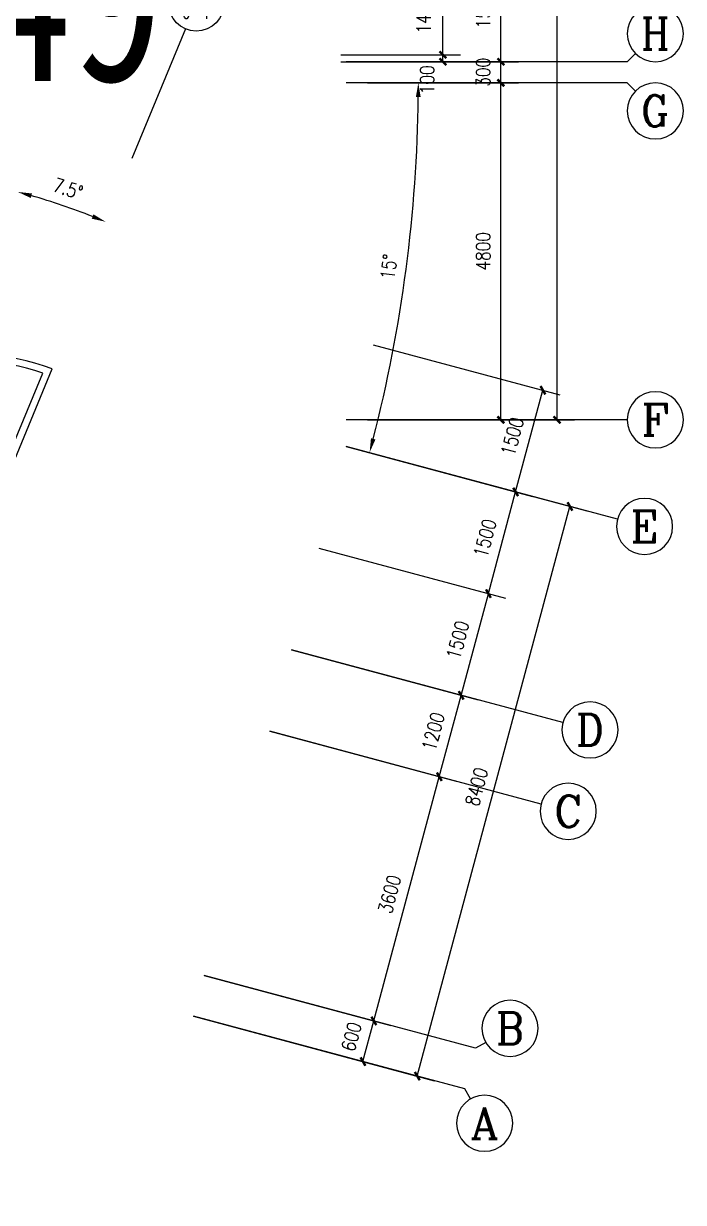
# Model space of a CAD drawing. Header units: millimetres. Extents: x 945 to 50353, y 469 to 41134.
# Drawn here: x 40959 to 50353, y 4144 to 20934 of the extents above; entities that cross this region are included whole.
import ezdxf
from ezdxf.enums import TextEntityAlignment as Align

# ---------------------------------------------------------------- set-up
doc = ezdxf.new("R2010")
doc.units = ezdxf.units.MM
for name, color, linetype in [('AXIS', 3, 'Continuous'), ('AXIS_TEXT', 7, 'Continuous'), ('BALCONY', 6, 'Continuous'), ('PUB_TEXT', 7, 'Continuous'), ('PUB_WINDW', 7, 'Continuous')]:
    doc.layers.add(name, color=color, linetype=linetype)
doc.styles.add('-宋体', font='SimSun.ttf', dxfattribs={"width": 0.8})
doc.styles.add('COMPLEX', font='COMPLEX')
doc.styles.add('DIM_FONT', font='SIMPLEX', dxfattribs={"width": 0.8})
doc.dimstyles.new('AXIS', dxfattribs={"dimtxt": 300, "dimasz": 1, "dimexe": 250, "dimexo": 300, "dimgap": 0.09, "dimtad": 1, "dimdec": 0, "dimzin": 0, "dimdsep": 46, "dimtxsty": 'DIM_FONT', "dimblk": '_DIMX', "dimcen": 0.09, "dimse1": 1, "dimse2": 1, "dimclrt": 7, "dimadec": 0, "dimazin": 0, "dimtfac": 1, "dimtdec": 0, "dimtix": 1, "dimtmove": 2, "dimatfit": 3, "dimldrblk": '_DIMX', "dimfxl": 1, "dimtolj": 1, "dimtzin": 0, "dimarcsym": 0})
doc.dimstyles.new('DIM0', dxfattribs={"dimtxt": 200, "dimasz": 0.7, "dimexe": 250, "dimexo": 300, "dimgap": 150, "dimtad": 1, "dimdec": 0, "dimzin": 0, "dimdsep": 46, "dimtxsty": 'DIM_FONT', "dimblk": '_DIMX', "dimblk1": '_DIMX', "dimblk2": '_DIMX', "dimsah": 1, "dimcen": 2.5, "dimclrt": 7, "dimadec": 0, "dimazin": 0, "dimtfac": 1, "dimtdec": 0, "dimtix": 1, "dimtmove": 2, "dimatfit": 3, "dimldrblk": '_DIMX', "dimfxl": 1, "dimtolj": 1, "dimtzin": 0, "dimarcsym": 0})

# ---------------------------------------------------------------- blocks, each defined once
blk = doc.blocks.new('*D35')
at = {"color": 0, "linetype": 'ByBlock', "transparency": 16777216}
blk.add_arc((48041, -43325), 20340, 345.5634, 359.4366, dxfattribs=at)
for points in [[(68347, -43525), (68414, -43525), (68381, -43325)], [(67771, -48404), (67707, -48387), (67688, -48589)]]:
    blk.add_solid(points, dxfattribs=at)
at = {"layer": 'DEFPOINTS', "color": 0, "linetype": 'ByBlock', "transparency": 16777216}
for p in [(29678, -43325), (68506, -43325), (50489, -43981), (68072, -46857), (67379, -48507)]:
    blk.add_point(p, dxfattribs=at)
at = {"color": 7, "linetype": 'ByBlock', "transparency": 16777216, "insert": (67960, -45947), "char_height": 200, "attachment_point": 5, "rotation": 82.5, "style": 'DIM_FONT'}
blk.add_mtext('\\A1;15°', dxfattribs=at)
blk = doc.blocks.new('_DIMX')
at = {"const_width": 50}
blk.add_lwpolyline([(-70, -70), (70, 70)], dxfattribs=at)
blk = doc.blocks.new('*D34')
at = {"color": 0, "linetype": 'ByBlock', "transparency": 16777216}
blk.add_arc((48041, -43325), 13500, 345.8488, 359.1512, dxfattribs=at)
for points in [[(61506, -43525), (61573, -43525), (61541, -43325)], [(61164, -46634), (61099, -46617), (61081, -46819)]]:
    blk.add_solid(points, dxfattribs=at)
at = {"layer": 'DEFPOINTS', "color": 0, "linetype": 'ByBlock', "transparency": 16777216}
for p in [(29678, -43325), (68506, -43325), (50489, -43981), (61336, -45669), (67379, -48507)]:
    blk.add_point(p, dxfattribs=at)
at = {"color": 7, "linetype": 'ByBlock', "transparency": 16777216, "insert": (61178, -45054), "char_height": 200, "attachment_point": 5, "rotation": 82.5, "style": 'DIM_FONT'}
blk.add_mtext('\\A1;15°', dxfattribs=at)
blk = doc.blocks.new('*D33')
at = {"color": 0, "linetype": 'ByBlock', "transparency": 16777216}
blk.add_arc((46863, -43325), 20340, 180.5634, 194.4366, dxfattribs=at)
for points in [[(26490, -43525), (26557, -43525), (26522, -43325)], [(27197, -48387), (27132, -48404), (27215, -48589)]]:
    blk.add_solid(points, dxfattribs=at)
at = {"layer": 'DEFPOINTS', "color": 0, "linetype": 'ByBlock', "transparency": 16777216}
for p in [(26398, -43325), (65226, -43325), (44415, -43981), (26600, -45098), (27525, -48507)]:
    blk.add_point(p, dxfattribs=at)
at = {"color": 7, "linetype": 'ByBlock', "transparency": 16777216, "insert": (26449, -46013), "char_height": 200, "attachment_point": 5, "rotation": 97.5, "style": 'DIM_FONT'}
blk.add_mtext('\\A1;15°', dxfattribs=at)
blk = doc.blocks.new('*D179')
at = {"color": 0, "linetype": 'ByBlock', "transparency": 16777216}
blk.add_arc((60067, -54629), 10094, 68.634, 73.8647, dxfattribs=at)
for points in [[(62863, -44965), (62881, -44901), (62679, -44879)], [(63756, -45198), (63731, -45260), (63929, -45304)]]:
    blk.add_solid(points, dxfattribs=at)
at = {"layer": 'DEFPOINTS', "color": 0, "linetype": 'ByBlock', "transparency": 16777216}
for p in [(62906, -44031), (64302, -44405), (63519, -45144), (58212, -59107), (58823, -59271)]:
    blk.add_point(p, dxfattribs=at)
at = {"color": 7, "linetype": 'ByBlock', "transparency": 16777216, "insert": (63392, -44834), "char_height": 200, "attachment_point": 5, "rotation": 341.2494, "style": 'DIM_FONT'}
blk.add_mtext('\\A1;7.5°', dxfattribs=at)
blk = doc.blocks.new('*D162')
at = {"color": 0, "linetype": 'ByBlock', "transparency": 16777216}
for p, q in [((67740, -47056), (70397, -47767)), ((69767, -49151), (70155, -47703)), ((67352, -48504), (70008, -49216))]:
    blk.add_line(p, q, dxfattribs=at)
at = {"layer": 'DEFPOINTS', "color": 0, "linetype": 'ByBlock', "transparency": 16777216}
for p in [(67451, -46978), (70155, -47703), (67062, -48427)]:
    blk.add_point(p, dxfattribs=at)
at = {"color": 0, "linetype": 'ByBlock', "transparency": 16777216, "xscale": 0.7, "yscale": 0.7, "zscale": 0.7}
for p, rotation in [((70155, -47703), 74.99999999999038), ((69767, -49152), 254.9999999999904)]:
    blk.add_blockref('_DIMX', p, dxfattribs=dict(at, rotation=rotation))
at = {"color": 7, "linetype": 'ByBlock', "transparency": 16777216, "insert": (69720, -48362), "char_height": 200, "attachment_point": 5, "rotation": 75, "style": 'DIM_FONT'}
blk.add_mtext('\\A1;1500', dxfattribs=at)
blk = doc.blocks.new('*D163')
at = {"color": 0, "linetype": 'ByBlock', "transparency": 16777216}
for p, q in [((67656, -43325), (69806, -43325)), ((69556, -48124), (69556, -43326)), ((67656, -48125), (69806, -48125))]:
    blk.add_line(p, q, dxfattribs=at)
at = {"layer": 'DEFPOINTS', "color": 0, "linetype": 'ByBlock', "transparency": 16777216}
for p in [(67356, -43325), (69556, -43325), (67356, -48125)]:
    blk.add_point(p, dxfattribs=at)
at = {"color": 0, "linetype": 'ByBlock', "transparency": 16777216, "xscale": 0.7, "yscale": 0.7, "zscale": 0.7}
for p, rotation in [((69556, -43325), 90), ((69556, -48125), 270)]:
    blk.add_blockref('_DIMX', p, dxfattribs=dict(at, rotation=rotation))
at = {"color": 7, "linetype": 'ByBlock', "transparency": 16777216, "insert": (69306, -45725), "char_height": 200, "attachment_point": 5, "rotation": 90, "style": 'DIM_FONT'}
blk.add_mtext('\\A1;4800', dxfattribs=at)
blk = doc.blocks.new('*D153')
at = {"color": 0, "linetype": 'ByBlock', "transparency": 16777216}
for p, q in [((67656, -32525), (70606, -32525)), ((70356, -48124), (70356, -32526)), ((67656, -48125), (70606, -48125))]:
    blk.add_line(p, q, dxfattribs=at)
at = {"layer": 'DEFPOINTS', "color": 0, "linetype": 'ByBlock', "transparency": 16777216}
for p in [(67356, -32525), (70356, -32525), (67356, -48125)]:
    blk.add_point(p, dxfattribs=at)
at = {"color": 0, "linetype": 'ByBlock', "transparency": 16777216, "xscale": 0.7, "yscale": 0.7, "zscale": 0.7}
for p, rotation in [((70356, -32525), 90), ((70356, -48125), 270)]:
    blk.add_blockref('_DIMX', p, dxfattribs=dict(at, rotation=rotation))
at = {"color": 7, "linetype": 'ByBlock', "transparency": 16777216, "insert": (70606, -40375), "char_height": 200, "attachment_point": 5, "rotation": 90, "style": 'DIM_FONT'}
blk.add_mtext('\\A1;15600', dxfattribs=at)
blk = doc.blocks.new('*D213')
at = {"color": 0, "linetype": 'ByBlock', "transparency": 16777216}
for p, q in [((65333, -56039), (67990, -56750)), ((65178, -56618), (67834, -57330)), ((67593, -57265), (67748, -56686)), ((67748, -56685), (67749, -56684)), ((67593, -57266), (67593, -57267))]:
    blk.add_line(p, q, dxfattribs=at)
at = {"layer": 'DEFPOINTS', "color": 0, "linetype": 'ByBlock', "transparency": 16777216}
for p in [(65044, -55961), (64888, -56541), (67748, -56686)]:
    blk.add_point(p, dxfattribs=at)
at = {"color": 0, "linetype": 'ByBlock', "transparency": 16777216, "xscale": 0.7, "yscale": 0.7, "zscale": 0.7}
for p, rotation in [((67748, -56686), 254.9999999999877), ((67593, -57265), 74.99999999998766)]:
    blk.add_blockref('_DIMX', p, dxfattribs=dict(at, rotation=rotation))
at = {"color": 7, "linetype": 'ByBlock', "transparency": 16777216, "insert": (67429, -56911), "char_height": 200, "attachment_point": 5, "rotation": 75, "style": 'DIM_FONT'}
blk.add_mtext('\\A1;600', dxfattribs=at)
blk = doc.blocks.new('*D161')
at = {"color": 0, "linetype": 'ByBlock', "transparency": 16777216}
for p, q in [((67352, -48504), (70008, -49216)), ((69379, -50600), (69767, -49152)), ((66964, -49953), (69620, -50665))]:
    blk.add_line(p, q, dxfattribs=at)
at = {"layer": 'DEFPOINTS', "color": 0, "linetype": 'ByBlock', "transparency": 16777216}
for p in [(67062, -48427), (69767, -49152), (66674, -49876)]:
    blk.add_point(p, dxfattribs=at)
at = {"color": 0, "linetype": 'ByBlock', "transparency": 16777216, "xscale": 0.7, "yscale": 0.7, "zscale": 0.7}
for p, rotation in [((69767, -49152), 74.99999999999038), ((69379, -50600), 254.9999999999904)]:
    blk.add_blockref('_DIMX', p, dxfattribs=dict(at, rotation=rotation))
at = {"color": 7, "linetype": 'ByBlock', "transparency": 16777216, "insert": (69331, -49811), "char_height": 200, "attachment_point": 5, "rotation": 75, "style": 'DIM_FONT'}
blk.add_mtext('\\A1;1500', dxfattribs=at)
blk = doc.blocks.new('*D160')
at = {"color": 0, "linetype": 'ByBlock', "transparency": 16777216}
for p, q in [((66964, -49953), (69620, -50665)), ((68991, -52049), (69379, -50601)), ((66576, -51402), (69232, -52114))]:
    blk.add_line(p, q, dxfattribs=at)
at = {"layer": 'DEFPOINTS', "color": 0, "linetype": 'ByBlock', "transparency": 16777216}
for p in [(66674, -49876), (69379, -50600), (66286, -51325)]:
    blk.add_point(p, dxfattribs=at)
at = {"color": 0, "linetype": 'ByBlock', "transparency": 16777216, "xscale": 0.7, "yscale": 0.7, "zscale": 0.7}
for p, rotation in [((69379, -50600), 74.99999999999038), ((68991, -52049), 254.9999999999904)]:
    blk.add_blockref('_DIMX', p, dxfattribs=dict(at, rotation=rotation))
at = {"color": 7, "linetype": 'ByBlock', "transparency": 16777216, "insert": (68943, -51260), "char_height": 200, "attachment_point": 5, "rotation": 75, "style": 'DIM_FONT'}
blk.add_mtext('\\A1;1500', dxfattribs=at)
blk = doc.blocks.new('*D164')
at = {"color": 0, "linetype": 'ByBlock', "transparency": 16777216}
for p, q in [((66576, -51402), (69232, -52114)), ((68680, -53208), (68990, -52050)), ((66265, -52561), (68921, -53273))]:
    blk.add_line(p, q, dxfattribs=at)
at = {"layer": 'DEFPOINTS', "color": 0, "linetype": 'ByBlock', "transparency": 16777216}
for p in [(66286, -51325), (68991, -52049), (65975, -52484)]:
    blk.add_point(p, dxfattribs=at)
at = {"color": 0, "linetype": 'ByBlock', "transparency": 16777216, "xscale": 0.7, "yscale": 0.7, "zscale": 0.7}
for p, rotation in [((68991, -52049), 74.99999999999038), ((68680, -53208), 254.9999999999904)]:
    blk.add_blockref('_DIMX', p, dxfattribs=dict(at, rotation=rotation))
at = {"color": 7, "linetype": 'ByBlock', "transparency": 16777216, "insert": (68594, -52564), "char_height": 200, "attachment_point": 5, "rotation": 75, "style": 'DIM_FONT'}
blk.add_mtext('\\A1;1200', dxfattribs=at)
blk = doc.blocks.new('*D166')
at = {"color": 0, "linetype": 'ByBlock', "transparency": 16777216}
for p, q in [((66265, -52561), (68921, -53273)), ((67748, -56685), (68680, -53209)), ((65333, -56039), (67990, -56750))]:
    blk.add_line(p, q, dxfattribs=at)
at = {"layer": 'DEFPOINTS', "color": 0, "linetype": 'ByBlock', "transparency": 16777216}
for p in [(65975, -52484), (68680, -53208), (65044, -55961)]:
    blk.add_point(p, dxfattribs=at)
at = {"color": 0, "linetype": 'ByBlock', "transparency": 16777216, "xscale": 0.7, "yscale": 0.7, "zscale": 0.7}
for p, rotation in [((68680, -53208), 74.99999999999038), ((67748, -56686), 254.9999999999904)]:
    blk.add_blockref('_DIMX', p, dxfattribs=dict(at, rotation=rotation))
at = {"color": 7, "linetype": 'ByBlock', "transparency": 16777216, "insert": (67973, -54882), "char_height": 200, "attachment_point": 5, "rotation": 75, "style": 'DIM_FONT'}
blk.add_mtext('\\A1;3600', dxfattribs=at)
blk = doc.blocks.new('*D165')
at = {"color": 0, "linetype": 'ByBlock', "transparency": 16777216}
for p, q in [((67352, -48504), (70781, -49423)), ((68366, -57472), (70540, -49359)), ((65178, -56618), (68607, -57537))]:
    blk.add_line(p, q, dxfattribs=at)
at = {"layer": 'DEFPOINTS', "color": 0, "linetype": 'ByBlock', "transparency": 16777216}
for p in [(67062, -48427), (70540, -49359), (64888, -56541)]:
    blk.add_point(p, dxfattribs=at)
at = {"color": 0, "linetype": 'ByBlock', "transparency": 16777216, "xscale": 0.7, "yscale": 0.7, "zscale": 0.7}
for p, rotation in [((70540, -49359), 74.99999999999923), ((68366, -57472), 254.9999999999992)]:
    blk.add_blockref('_DIMX', p, dxfattribs=dict(at, rotation=rotation))
at = {"color": 7, "linetype": 'ByBlock', "transparency": 16777216, "insert": (69211, -53351), "char_height": 200, "attachment_point": 5, "rotation": 75, "style": 'DIM_FONT'}
blk.add_mtext('\\A1;8400', dxfattribs=at)
blk = doc.blocks.new('_AXISO2')
blk.add_line((0.354, 0.146), (0.5, 0))
blk.add_circle((0, 0.5), 0.5)
at = {"layer": 'AXIS_TEXT', "style": 'COMPLEX', "width": 1.041667}
blk.add_attdef('A', text='', height=0.56, dxfattribs=at).set_placement((-0.25, 0.22), (0.25, 0.22), align=Align.FIT)
blk = doc.blocks.new('_AXISO1')
blk.add_line((0.354, -0.146), (0.5, 0))
blk.add_circle((0, -0.5), 0.5)
at = {"layer": 'AXIS_TEXT', "style": 'COMPLEX', "width": 1.041667}
blk.add_attdef('A', text='', height=0.56, dxfattribs=at).set_placement((-0.25, -0.78), (0.25, -0.78), align=Align.FIT)
blk = doc.blocks.new('_AXISO')
blk.add_circle((0, 0), 0.5)
at = {"layer": 'AXIS_TEXT', "style": 'COMPLEX', "width": 1.041667}
blk.add_attdef('A', text='', height=0.56, dxfattribs=at).set_placement((-0.25, -0.28), (0.25, -0.28), align=Align.FIT)
blk = doc.blocks.new('*D157')
at = {"color": 0, "linetype": 'ByBlock', "transparency": 16777216}
for p, q in [((67280, -41525), (68982, -41525)), ((68732, -42924), (68732, -41526)), ((67280, -42925), (68982, -42925))]:
    blk.add_line(p, q, dxfattribs=at)
at = {"layer": 'DEFPOINTS', "color": 0, "linetype": 'ByBlock', "transparency": 16777216}
for p in [(66980, -41525), (68732, -41525), (66980, -42925)]:
    blk.add_point(p, dxfattribs=at)
at = {"color": 0, "linetype": 'ByBlock', "transparency": 16777216, "xscale": 0.7, "yscale": 0.7, "zscale": 0.7}
for p, rotation in [((68732, -41525), 90), ((68732, -42925), 270)]:
    blk.add_blockref('_DIMX', p, dxfattribs=dict(at, rotation=rotation))
at = {"color": 7, "linetype": 'ByBlock', "transparency": 16777216, "insert": (68457, -42348), "char_height": 200, "attachment_point": 5, "rotation": 90, "style": 'DIM_FONT'}
blk.add_mtext('\\A1;1400', dxfattribs=at)
blk = doc.blocks.new('*D156')
at = {"color": 0, "linetype": 'ByBlock', "transparency": 16777216}
for p, q in [((67280, -42925), (68982, -42925)), ((68732, -42924), (68732, -42924)), ((68732, -43025), (68732, -42925)), ((68732, -43025), (68732, -42925)), ((67280, -43025), (68982, -43025)), ((68732, -43026), (68732, -43026))]:
    blk.add_line(p, q, dxfattribs=at)
at = {"layer": 'DEFPOINTS', "color": 0, "linetype": 'ByBlock', "transparency": 16777216}
for p in [(66980, -42925), (68732, -42925), (66980, -43025)]:
    blk.add_point(p, dxfattribs=at)
at = {"color": 0, "linetype": 'ByBlock', "transparency": 16777216, "xscale": 0.7, "yscale": 0.7, "zscale": 0.7}
for p, rotation in [((68732, -42925), 270), ((68732, -43025), 90)]:
    blk.add_blockref('_DIMX', p, dxfattribs=dict(at, rotation=rotation))
at = {"color": 7, "linetype": 'ByBlock', "transparency": 16777216, "insert": (68509, -43282), "char_height": 200, "attachment_point": 5, "rotation": 90, "style": 'DIM_FONT'}
blk.add_mtext('\\A1;100', dxfattribs=at)
blk = doc.blocks.new('*D159')
at = {"color": 0, "linetype": 'ByBlock', "transparency": 16777216}
for p, q in [((67656, -41525), (69806, -41525)), ((69556, -43024), (69556, -41526)), ((67656, -43025), (69806, -43025))]:
    blk.add_line(p, q, dxfattribs=at)
at = {"layer": 'DEFPOINTS', "color": 0, "linetype": 'ByBlock', "transparency": 16777216}
for p in [(67356, -41525), (69556, -41525), (67356, -43025)]:
    blk.add_point(p, dxfattribs=at)
at = {"color": 0, "linetype": 'ByBlock', "transparency": 16777216, "xscale": 0.7, "yscale": 0.7, "zscale": 0.7}
for p, rotation in [((69556, -41525), 90), ((69556, -43025), 270)]:
    blk.add_blockref('_DIMX', p, dxfattribs=dict(at, rotation=rotation))
at = {"color": 7, "linetype": 'ByBlock', "transparency": 16777216, "insert": (69306, -42275), "char_height": 200, "attachment_point": 5, "rotation": 90, "style": 'DIM_FONT'}
blk.add_mtext('\\A1;1500', dxfattribs=at)
blk = doc.blocks.new('*D158')
at = {"color": 0, "linetype": 'ByBlock', "transparency": 16777216}
for p, q in [((67656, -43025), (69806, -43025)), ((69556, -43024), (69556, -43024)), ((69556, -43325), (69556, -43025)), ((67656, -43325), (69806, -43325)), ((69556, -43326), (69556, -43326))]:
    blk.add_line(p, q, dxfattribs=at)
at = {"layer": 'DEFPOINTS', "color": 0, "linetype": 'ByBlock', "transparency": 16777216}
for p in [(67356, -43025), (69556, -43025), (67356, -43325)]:
    blk.add_point(p, dxfattribs=at)
at = {"color": 0, "linetype": 'ByBlock', "transparency": 16777216, "xscale": 0.7, "yscale": 0.7, "zscale": 0.7}
for p, rotation in [((69556, -43025), 270), ((69556, -43325), 90)]:
    blk.add_blockref('_DIMX', p, dxfattribs=dict(at, rotation=rotation))
at = {"color": 7, "linetype": 'ByBlock', "transparency": 16777216, "insert": (69306, -43175), "char_height": 200, "attachment_point": 5, "rotation": 90, "style": 'DIM_FONT'}
blk.add_mtext('\\A1;300', dxfattribs=at)
blk = doc.blocks.new('1T4F49深上格林')
at = {"layer": 'AXIS'}
for p, q in [((41412.2, -16265.5), (40646.8, -18113.2)), ((47700.7, -16733.4), (43700.7, -16733.4)), ((47700.7, -17033.4), (43700.7, -17033.4)), ((47700.7, -21833.4), (43700.7, -21833.4)), ((47560.8, -23248.2), (43697.1, -22212.9)), ((46784.3, -26146), (42920.6, -25110.7)), ((46473.8, -27305.1), (42610.1, -26269.8)), ((45542, -30782.4), (41678.3, -29747.2)), ((45386.7, -31362), (41523, -30326.7))]:
    blk.add_line(p, q, dxfattribs=at)
at = {"layer": 'BALCONY'}
for points in [[(38979.6, -22398.3), (39513.8, -21108.8, 0.1741837), (37485.5, -21066.2), (36370, -20767.3)], [(38887.2, -22360), (39381.4, -21167.2, 0.1677181), (37489.1, -21170.7), (36344.1, -20863.9)]]:
    blk.add_lwpolyline(points, format="xyb", dxfattribs=at)
at = {"layer": 'AXIS'}
ref = blk.add_blockref('_AXISO', (41565.3, -15895.9), dxfattribs=dict(at, xscale=800, yscale=800, zscale=800))
ref.add_attrib('A', '5-1', dxfattribs={"layer": 'AXIS_TEXT', "height": 448, "style": 'COMPLEX', "width": 0.340909}).set_placement((41365.3, -16119.9), (41765.3, -16119.9), align=Align.FIT)
ref = blk.add_blockref('_AXISO2', (48100.7, -16733.4), dxfattribs=dict(at, xscale=-800, yscale=800, zscale=800))
ref.add_attrib('A', 'H', dxfattribs={"layer": 'AXIS_TEXT', "height": 448, "style": 'COMPLEX', "width": 0.9375}).set_placement((47900.7, -16557.4), (48300.7, -16557.4), align=Align.FIT)
ref = blk.add_blockref('_AXISO1', (48100.7, -17033.4), dxfattribs=dict(at, xscale=-800, yscale=800, zscale=800))
ref.add_attrib('A', 'G', dxfattribs={"layer": 'AXIS_TEXT', "height": 448, "style": 'COMPLEX', "width": 1.041667}).set_placement((47900.7, -17657.4), (48300.7, -17657.4), align=Align.FIT)
ref = blk.add_blockref('_AXISO', (48100.7, -21833.4), dxfattribs=dict(at, xscale=-800, yscale=800, zscale=800))
ref.add_attrib('A', 'F', dxfattribs={"layer": 'AXIS_TEXT', "height": 448, "style": 'COMPLEX', "width": 1.171875}).set_placement((47900.7, -22057.4), (48300.7, -22057.4), align=Align.FIT)
ref = blk.add_blockref('_AXISO', (47947.2, -23351.8), dxfattribs=dict(at, xscale=-800, yscale=800, zscale=800))
ref.add_attrib('A', 'E', dxfattribs={"layer": 'AXIS_TEXT', "height": 448, "style": 'COMPLEX', "width": 1.171875}).set_placement((47747.2, -23575.8), (48147.2, -23575.8), align=Align.FIT)
ref = blk.add_blockref('_AXISO', (47170.7, -26249.5), dxfattribs=dict(at, xscale=-800, yscale=800, zscale=800))
ref.add_attrib('A', 'D', dxfattribs={"layer": 'AXIS_TEXT', "height": 448, "rotation": 360, "style": 'COMPLEX', "width": 1.102941}).set_placement((46970.7, -26473.5), (47370.7, -26473.5), align=Align.FIT)
ref = blk.add_blockref('_AXISO', (46860.1, -27408.6), dxfattribs=dict(at, xscale=-800, yscale=800, zscale=800))
ref.add_attrib('A', 'C', dxfattribs={"layer": 'AXIS_TEXT', "height": 448, "style": 'COMPLEX', "width": 1.25}).set_placement((46660.1, -27632.6), (47060.1, -27632.6), align=Align.FIT)
ref = blk.add_blockref('_AXISO2', (45928.4, -30886), dxfattribs=dict(at, xscale=-800, yscale=800, zscale=800, rotation=345))
ref.add_attrib('A', 'B', dxfattribs={"layer": 'AXIS_TEXT', "height": 448, "rotation": 360, "style": 'COMPLEX', "width": 1.102941}).set_placement((45831.9, -30723.6), (46231.9, -30723.6), align=Align.FIT)
ref = blk.add_blockref('_AXISO1', (45773.1, -31465.5), dxfattribs=dict(at, xscale=-800, yscale=800, zscale=800, rotation=345))
ref.add_attrib('A', 'A', dxfattribs={"layer": 'AXIS_TEXT', "height": 448, "style": 'COMPLEX', "width": 1.041667}).set_placement((45469.6, -32075.9), (45869.6, -32075.9), align=Align.FIT)
at = {"layer": 'AXIS_TEXT', "style": 'COMPLEX', "width": 0.4}
for tag, p in [('1-7', (24333, -32348.2)), ('2-1', (23300.7, -32352.3))]:
    blk.add_attdef(tag, text='', height=448, dxfattribs=at).set_placement(p, align=Align.CENTER)
at = {"layer": 'AXIS'}
for base, p1, p2, picture, middle in [((46700.7, -6233.4), (43700.7, -21833.4), (43700.7, -6233.4), '*D153', (46950.7, -14083.5)), ((45076.9, -15233.4), (43324.5, -16633.4), (43324.5, -15233.4), '*D157', (44802, -16056.2)), ((45076.9, -16633.4), (43324.5, -16733.4), (43324.5, -16633.4), '*D156', (44854.3, -16990.7))]:
    dim = blk.add_linear_dim(base=base, p1=p1, p2=p2, angle=90, dimstyle='DIM0', override={"dimasz": 0.7}, dxfattribs=at)
    dim.commit()
    dim.dimension.update_dxf_attribs({"geometry": picture, "text_midpoint": middle, "dimtype": 129, "insert": (-23655.1, 26291.5)})
for base, p1, p2, angle, picture, middle in [((45900.7, -15233.4), (43700.7, -16733.4), (43700.7, -15233.4), 270, '*D159', (45650.7, -15983.4)), ((45900.7, -16733.4), (43700.7, -17033.4), (43700.7, -16733.4), 270, '*D158', (45650.7, -16883.4)), ((46500.1, -21411.1), (43407.3, -22135.3), (43795.5, -20686.4), 75, '*D162', (46064.5, -22070.8)), ((46111.9, -22860), (43019.1, -23584.2), (43407.3, -22135.3), 75, '*D161', (45676.3, -23519.7)), ((45723.7, -24308.9), (42630.9, -25033.1), (43019.1, -23584.2), 75, '*D160', (45288.1, -24968.6)), ((45335.5, -25757.8), (42320.3, -26192.2), (42630.9, -25033.1), 75, '*D164', (44938.7, -26272.6)), ((45024.9, -26916.9), (41388.5, -29669.5), (42320.3, -26192.2), 75, '*D166', (44317.5, -28590.8))]:
    dim = blk.add_linear_dim(base=base, p1=p1, p2=p2, angle=angle, dimstyle='DIM0', override={"dimasz": 0.7}, dxfattribs=at)
    dim.commit()
    dim.dimension.update_dxf_attribs({"geometry": picture, "text_midpoint": middle, "insert": (-23655.1, 26291.5)})
for base, line1, line2, picture, middle in [((2944.7, -18806.2), ((20759.7, -17689.3), (3869.5, -22215)), ((2742.5, -17033.4), (41571, -17033.4)), '*D33', (2793.4, -19721)), ((44417.3, -20565.5), ((26833.9, -17689.3), (43724, -22215)), ((44851, -17033.4), (6022.5, -17033.4)), '*D35', (44304.4, -19655.7)), ((37681.1, -19377.7), ((26833.9, -17689.3), (43724, -22215)), ((44851, -17033.4), (6022.5, -17033.4)), '*D34', (37522.8, -18762.9))]:
    dim = blk.add_angular_dim_2l(base=base, line1=line1, line2=line2, dimstyle='AXIS', override={"dimtxt": 200, "dimasz": 200}, dxfattribs=at)
    dim.commit()
    dim.dimension.update_dxf_attribs({"geometry": picture, "text_midpoint": middle, "insert": (-23655.1, 26291.5)})
for p1, p2, distance, picture, middle in [((43700.7, -21833.4), (43700.7, -17033.4), -2200, '*D163', (45650.7, -19433.4)), ((41233.2, -30249.1), (43407.3, -22135.3), -3600, '*D165', (45556.1, -27059.2)), ((41233.2, -30249.1), (41388.5, -29669.5), -2800, '*D213', (43774, -30619.3))]:
    dim = blk.add_aligned_dim(p1=p1, p2=p2, distance=distance, dimstyle='DIM0', override={"dimasz": 0.7}, dxfattribs=at)
    dim.commit()
    dim.dimension.update_dxf_attribs({"geometry": picture, "text_midpoint": middle, "insert": (-23655.1, 26291.5)})
dim = blk.add_angular_dim_2l(base=(39863.8, -18852.7), line1=((34556.5, -32815.5), (40646.8, -18113.2)), line2=((39251.3, -17739.3), (35167.7, -32979.2)), text='7.5%%d', dimstyle='AXIS', override={"dimtxt": 200, "dimasz": 200}, dxfattribs=at)
dim.commit()
dim.dimension.update_dxf_attribs({"geometry": '*D179', "text_midpoint": (39736.4, -18542.9), "insert": (-23655.1, 26291.5)})

msp = doc.modelspace()

# ---------------------------------------------------------------- block references
at = {"layer": 'PUB_WINDW'}
msp.add_blockref('1T4F49深上格林', (1853, 37124), dxfattribs=at)

# ---------------------------------------------------------------- texts
at = {"layer": 'PUB_TEXT', "style": '-宋体', "width": 0.8}
msp.add_text('1T4F49', height=2400, dxfattribs=at).set_placement((35119, 20118))

doc.saveas('drawing.dxf')
